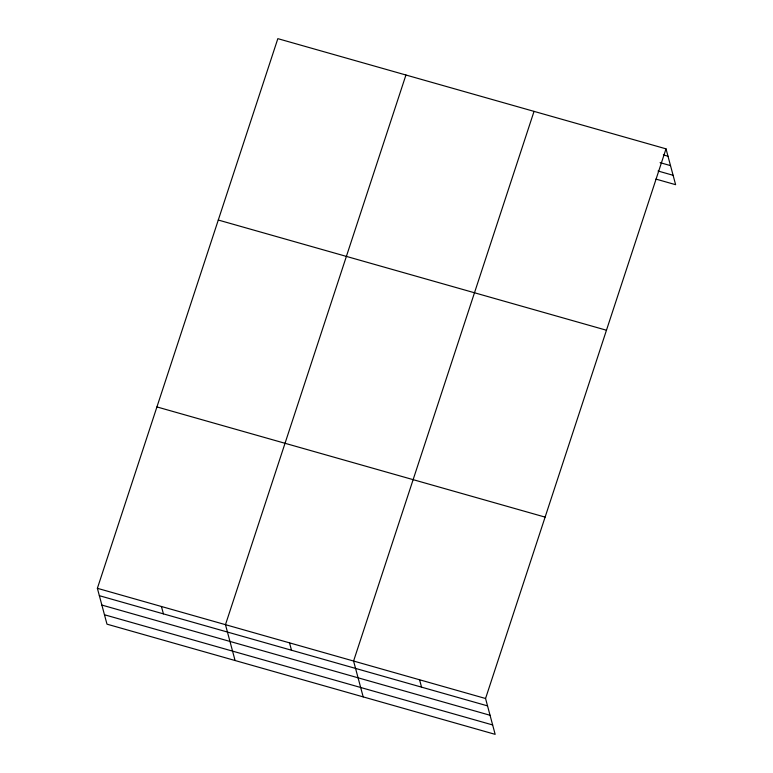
<?xml version="1.0" encoding="UTF-8"?>
<svg xmlns="http://www.w3.org/2000/svg" width="773" height="773" viewBox="0 0 773 773"><rect width="100%" height="100%" fill="white"/><g stroke="black" fill="none" stroke-linecap="round" stroke-linejoin="round"><path stroke-width="1.16" d="M666.017 148.841L485.56 698.502L495.164 734.35L106.983 624.159L97.379 588.311L277.836 38.65L666.017 148.841L675.621 184.689L655.939 179.094M405.941 75.01L225.474 624.681L235.079 660.519M534.037 111.38L353.58 661.041L363.184 696.888M663.36 154.89L667.988 156.204M660.094 162.649L670.51 165.606M658.055 171.017L673.099 175.287M218.286 220.034L606.467 330.235M156.929 406.927L545.11 517.118M97.379 588.311L485.56 698.502M99.35 595.683L487.531 705.875M101.872 605.075L490.053 715.267M104.461 614.757L492.643 724.948M419.565 679.776L421.546 687.139M289.527 642.856L291.498 650.228M161.431 606.496L163.403 613.859"/></g></svg>
